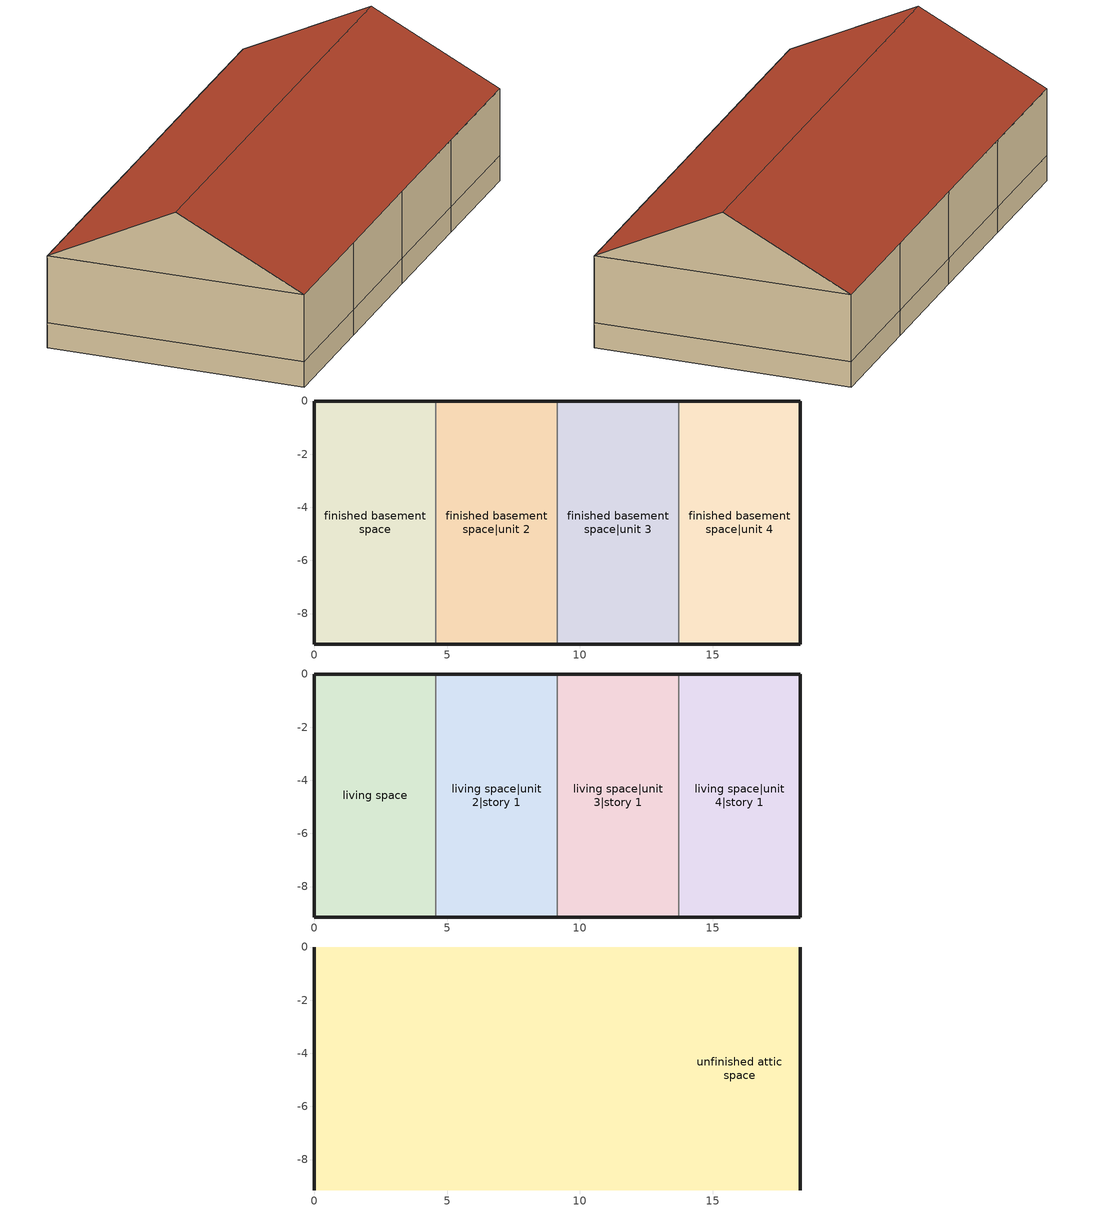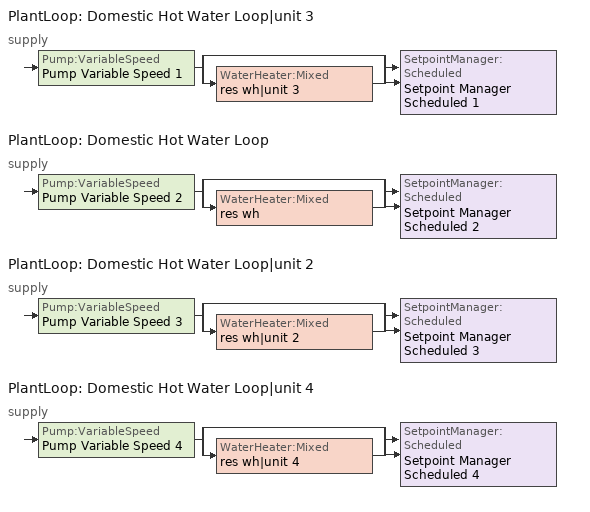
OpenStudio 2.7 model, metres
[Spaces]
finished basement space
 floor foundation: 0,-9.14 0,0 4.57,0 4.57,-9.14 z-0.91
 wall foundation: 4.57,0 0,0 0,-9.14 4.57,-9.14 z-0.91:0
 wall to finished basement space|unit 2: 4.57,-9.14 4.57,0 z-0.91:0
finished basement space|unit 2
 floor foundation: 4.57,-9.14 4.57,0 9.14,0 9.14,-9.14 z-0.91
 wall foundation: 9.14,0 4.57,0 / 4.57,-9.14 9.14,-9.14 z-0.91:0
 wall to finished basement space|unit 3: 9.14,-9.14 9.14,0 z-0.91:0
finished basement space|unit 3
 floor foundation: 9.14,-9.14 9.14,0 13.72,0 13.72,-9.14 z-0.91
 wall foundation: 13.72,0 9.14,0 / 9.14,-9.14 13.72,-9.14 z-0.91:0
 wall to finished basement space|unit 4: 13.72,-9.14 13.72,0 z-0.91:0
finished basement space|unit 4
 floor foundation: 13.72,-9.14 13.72,0 18.29,0 18.29,-9.14 z-0.91
 wall foundation: 13.72,-9.14 18.29,-9.14 18.29,0 13.72,0 z-0.91:0
living space
 floor to finished basement space: 0,-9.14 0,0 4.57,0 4.57,-9.14 z0
 wall outside: 4.57,0 0,0 0,-9.14 4.57,-9.14 z0:2.44
 wall to living space|unit 2|story 1: 4.57,-9.14 4.57,0 z0:2.44
living space|unit 2|story 1
 floor to finished basement space|unit 2: 4.57,-9.14 4.57,0 9.14,0 9.14,-9.14 z0
 wall outside: 9.14,0 4.57,0 / 4.57,-9.14 9.14,-9.14 z0:2.44
 wall to living space|unit 3|story 1: 9.14,-9.14 9.14,0 z0:2.44
living space|unit 3|story 1
 floor to finished basement space|unit 3: 9.14,-9.14 9.14,0 13.72,0 13.72,-9.14 z0
 wall outside: 13.72,0 9.14,0 / 9.14,-9.14 13.72,-9.14 z0:2.44
 wall to living space|unit 4|story 1: 13.72,-9.14 13.72,0 z0:2.44
living space|unit 4|story 1
 floor to finished basement space|unit 4: 13.72,-9.14 13.72,0 18.29,0 18.29,-9.14 z0
 wall outside: 13.72,-9.14 18.29,-9.14 18.29,0 13.72,0 z0:2.44
unfinished attic space
 floor to living space: 4.57,0 4.57,-9.14 0,-9.14 0,0 z2.44
 floor to living space|unit 2|story 1: 9.14,0 9.14,-9.14 4.57,-9.14 4.57,0 z2.44
 floor to living space|unit 3|story 1: 13.72,0 13.72,-9.14 9.14,-9.14 9.14,0 z2.44
 floor to living space|unit 4|story 1: 18.29,0 18.29,-9.14 13.72,-9.14 13.72,0 z2.44
 wall outside: 0,-4.57,4.72 0,0,2.44 0,-9.14,2.44; 18.29,-4.57,4.72 18.29,-9.14,2.44 18.29,0,2.44
 roof outside: 0,-4.57,4.72 18.29,-4.57,4.72 18.29,0,2.44 0,0,2.44; 18.29,-4.57,4.72 0,-4.57,4.72 0,-9.14,2.44 18.29,-9.14,2.44
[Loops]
PlantLoop 'Domestic Hot Water Loop|unit 3'
 supply: Pump:VariableSpeed 'Pump Variable Speed 1' > split
  | bypass
  | WaterHeater:Mixed 'res wh|unit 3'
  join > SetpointManager:Scheduled 'Setpoint Manager Scheduled 1'
PlantLoop 'Domestic Hot Water Loop'
 supply: Pump:VariableSpeed 'Pump Variable Speed 2' > split
  | bypass
  | WaterHeater:Mixed 'res wh'
  join > SetpointManager:Scheduled 'Setpoint Manager Scheduled 2'
PlantLoop 'Domestic Hot Water Loop|unit 2'
 supply: Pump:VariableSpeed 'Pump Variable Speed 3' > split
  | bypass
  | WaterHeater:Mixed 'res wh|unit 2'
  join > SetpointManager:Scheduled 'Setpoint Manager Scheduled 3'
PlantLoop 'Domestic Hot Water Loop|unit 4'
 supply: Pump:VariableSpeed 'Pump Variable Speed 4' > split
  | bypass
  | WaterHeater:Mixed 'res wh|unit 4'
  join > SetpointManager:Scheduled 'Setpoint Manager Scheduled 4'
[Building]
Building 1: North Axis {deg}=0; Standards Number of Stories=2; Standards Number of Above Ground Stories=1; Standards Building Type=singlefamilyttached; Standards Number of Living Units=4
[Site]
Denver Intl Ap_CO_USA: Latitude {deg}=39.83; Longitude {deg}=-104.65; Time Zone {hr}=-7; Elevation {m}=1650
[ClimateZones]
Climate Zone Institution Name 2=Building America; Climate Zone Document Year 2=0; Climate Zone Value 2=Cold
[Site:WaterMainsTemperature]
Calculation Method=Correlation; Annual Average Outdoor Air Temperature {C}=10.8753; Maximum Difference In Monthly Average Outdoor Air Temperatures {deltaC}=23.1524
[Site:GroundTemperature:Deep]
10.8753, 10.8753, 10.8753, 10.8753, 10.8753, 10.8753, 10.8753, 10.8753, 10.8753, 10.8753, 10.8753, 10.8753
[Material]
residential empd dummy: Roughness=Rough; Thickness {m}=0.001; Conductivity {W/m-K}=0.1; Density {kg/m3}=100; Specific Heat {J/kg-K}=100; Thermal Absorptance=0.9; Solar Absorptance=0.5; Visible Absorptance=0.1
[MaterialProperty:MoisturePenetrationDepth:Settings]
Material=residential empd dummy; Water Vapor Diffusion Resistance Factor=500; Moisture Equation Coefficient a=0.0069; Moisture Equation Coefficient b=0.9066; Moisture Equation Coefficient c=0.0404; Moisture Equation Coefficient d=22.1121; Surface Layer Penetration Depth {m}=0.1; Deep Layer Penetration Depth {m}=0; Coating Layer Thickness {m}=0; Coating Layer Water Vapor Diffusion Resistance Factor=0
[Construction]
residential empd dummy: residential empd dummy
[ThermalZone] Use Ideal Air Loads=No
living zone; living zone|unit 2; living zone|unit 3; living zone|unit 4; finished basement zone; finished basement zone|unit 2; finished basement zone|unit 3; finished basement zone|unit 4; unfinished attic zone
[Sizing:Zone] Zone Cooling Design Supply Air Temperature Input Method=SupplyAirTemperature; Zone Cooling Design Supply Air Temperature {C}=14; Zone Cooling Design Supply Air Temperature Difference {deltaC}=11.11; Zone Heating Design Supply Air Temperature Input Method=SupplyAirTemperature; Zone Heating Design Supply Air Temperature {C}=40; Zone Heating Design Supply Air Temperature Difference {deltaC}=11.11; Zone Cooling Design Supply Air Humidity Ratio {kg-H2O/kg-air}=0.0085; Zone Heating Design Supply Air Humidity Ratio {kg-H2O/kg-air}=0.008; Cooling Design Air Flow Method=DesignDay; Heating Design Air Flow Method=DesignDay; Account for Dedicated Outdoor Air System=No; Dedicated Outdoor Air System Control Strategy=NeutralSupplyAir; Dedicated Outdoor Air Low Setpoint Temperature for Design {C}=autosize; Dedicated Outdoor Air High Setpoint Temperature for Design {C}=autosize
living zone; living zone|unit 2; living zone|unit 3; living zone|unit 4; finished basement zone; finished basement zone|unit 2; finished basement zone|unit 3; finished basement zone|unit 4; unfinished attic zone
[Space]
Name | Space Type | Thermal Zone | Building Unit
living space | Space Type 1 | living zone | unit 1
living space|unit 2|story 1 | Space Type 1 | living zone|unit 2 | unit 2
living space|unit 3|story 1 | Space Type 1 | living zone|unit 3 | unit 3
living space|unit 4|story 1 | Space Type 1 | living zone|unit 4 | unit 4
finished basement space | Space Type 2 | finished basement zone | unit 1
finished basement space|unit 2 | Space Type 2 | finished basement zone|unit 2 | unit 2
finished basement space|unit 3 | Space Type 2 | finished basement zone|unit 3 | unit 3
finished basement space|unit 4 | Space Type 2 | finished basement zone|unit 4 | unit 4
unfinished attic space | Space Type 3 | unfinished attic zone
[SpaceType]
Name | Standards Space Type
Space Type 1 | living
Space Type 2 | finished basement
Space Type 3 | unfinished attic
[InternalMass:Definition]
residential empd dummy unfinished attic space: Construction=residential empd dummy; Design Level Calculation Method=SurfaceArea; Surface Area {m2}=167.225
[InternalMass]
residential empd dummy unfinished attic space: Internal Mass Definition=residential empd dummy unfinished attic space; Space or SpaceType=unfinished attic space; Multiplier=1
[BuildingUnit] Building Unit Type=Residential
unit 1; unit 2; unit 3; unit 4
[PlantLoop] Glycol Concentration=0; Maximum Loop Flow Rate {m3/s}=0.01; Plant Loop Volume {m3}=0.003; Load Distribution Scheme=Optimal
Domestic Hot Water Loop|unit 3; Domestic Hot Water Loop; Domestic Hot Water Loop|unit 2; Domestic Hot Water Loop|unit 4
[Sizing:Plant] Loop Type=Heating; Design Loop Exit Temperature {C}=52.6667; Loop Design Temperature Difference {deltaC}=5.55556; Sizing Option=NonCoincident; Zone Timesteps in Averaging Window=1; Coincident Sizing Factor Mode=None
Domestic Hot Water Loop|unit 3; Domestic Hot Water Loop; Domestic Hot Water Loop|unit 2; Domestic Hot Water Loop|unit 4
[Pump:VariableSpeed] Rated Flow Rate {m3/s}=0.01; Rated Pump Head {Pa}=1; Rated Power Consumption {W}=0; Motor Efficiency=1; Fraction of Motor Inefficiencies to Fluid Stream=0; Coefficient 1 of the Part Load Performance Curve=0; Coefficient 2 of the Part Load Performance Curve=1; Coefficient 3 of the Part Load Performance Curve=0; Coefficient 4 of the Part Load Performance Curve=0; Pump Control Type=Intermittent; Skin Loss Radiative Fraction=0.5; Design Power Sizing Method=PowerPerFlowPerPressure; Design Electric Power per Unit Flow Rate {W/(m3/s)}=348701.1; Design Shaft Power per Unit Flow Rate per Unit Head {W-s/m3-Pa}=1.28205; Design Minimum Flow Rate Fraction=0
Pump Variable Speed 1; Pump Variable Speed 2; Pump Variable Speed 3; Pump Variable Speed 4
[SetpointManager:Scheduled] Control Variable=Temperature
Name | Schedule
Setpoint Manager Scheduled 1 | dhw temp
Setpoint Manager Scheduled 2 | dhw temp 1
Setpoint Manager Scheduled 3 | dhw temp 2
Setpoint Manager Scheduled 4 | dhw temp 3
[WaterHeater:Mixed] Tank Volume {m3}=0.143846; Deadband Temperature Difference {deltaC}=2; Maximum Temperature Limit {C}=99; Heater Control Type=Cycle; Heater Maximum Capacity {W}=11722.8; Heater Minimum Capacity {W}=0; Heater Fuel Type=NaturalGas; Heater Thermal Efficiency=0.773298; Off Cycle Parasitic Fuel Consumption Rate {W}=0; Off Cycle Parasitic Fuel Type=Electricity; Off Cycle Parasitic Heat Fraction to Tank=0; On Cycle Parasitic Fuel Consumption Rate {W}=0; On Cycle Parasitic Fuel Type=Electricity; On Cycle Parasitic Heat Fraction to Tank=0; Ambient Temperature Indicator=ThermalZone; Off Cycle Loss Coefficient to Ambient Temperature {W/K}=4.15693; Off Cycle Loss Fraction to Thermal Zone=0.64; On Cycle Loss Coefficient to Ambient Temperature {W/K}=4.15693; On Cycle Loss Fraction to Thermal Zone=1; Use Side Effectiveness=1; Source Side Effectiveness=1; Use Side Design Flow Rate {m3/s}=autosize; Source Side Design Flow Rate {m3/s}=autosize; Indirect Water Heating Recovery Time {hr}=1.5; Source Side Flow Control Mode=IndirectHeatPrimarySetpoint
Name | Setpoint Temperature Schedule | Ambient Temperature Thermal Zone
res wh|unit 3 | WH Setpoint Temp | finished basement zone|unit 3
res wh | WH Setpoint Temp 1 | finished basement zone
res wh|unit 2 | WH Setpoint Temp 2 | finished basement zone|unit 2
res wh|unit 4 | WH Setpoint Temp 3 | finished basement zone|unit 4
[Schedule:Constant] Value=52.6667
dhw temp; WH Setpoint Temp; dhw temp 1; WH Setpoint Temp 1; dhw temp 2; WH Setpoint Temp 2; dhw temp 3; WH Setpoint Temp 3
